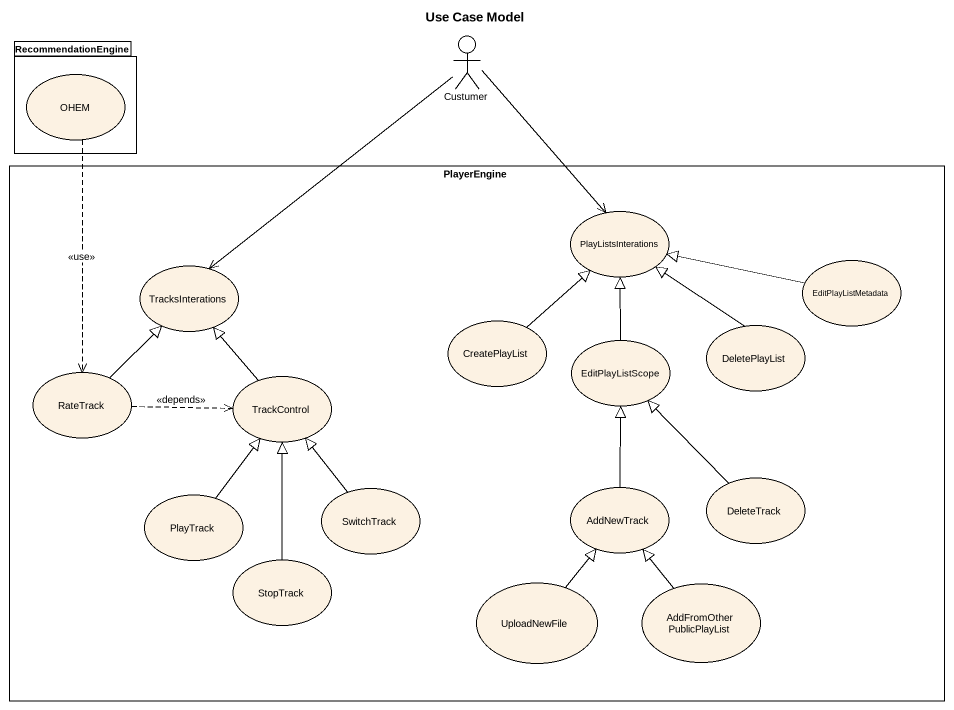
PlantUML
@startuml
title Use Case Model
package RecommendationEngine {
  usecase OHEM
}
actor Custumer
rectangle PlayerEngine {
  usecase PlayListsInterations
  usecase TracksInterations
  usecase EditPlayListMetadata
  usecase CreatePlayList
  usecase EditPlayListScope
  usecase DeletePlayList
  usecase RateTrack
  usecase TrackControl
  usecase DeleteTrack
  usecase PlayTrack
  usecase SwitchTrack
  usecase AddNewTrack
  usecase StopTrack
  usecase UploadNewFile
  usecase AddFromOtherPublicPlayList
}
Custumer --> TracksInterations
OHEM ..> RateTrack : <<use>>
PlayListsInterations <-up- Custumer
EditPlayListMetadata -left-|> PlayListsInterations
CreatePlayList -up-|> PlayListsInterations
EditPlayListScope -up-|> PlayListsInterations
DeletePlayList -up-|> PlayListsInterations
RateTrack -up-|> TracksInterations
RateTrack .right.> TrackControl : <<depends>>
TrackControl -up-|> TracksInterations
DeleteTrack -up-|> EditPlayListScope
PlayTrack -up-|> TrackControl
SwitchTrack -up-|> TrackControl
AddNewTrack -up-|> EditPlayListScope
StopTrack -up-|> TrackControl
UploadNewFile -up-|> AddNewTrack
AddFromOtherPublicPlayList -up-|> AddNewTrack
@enduml
